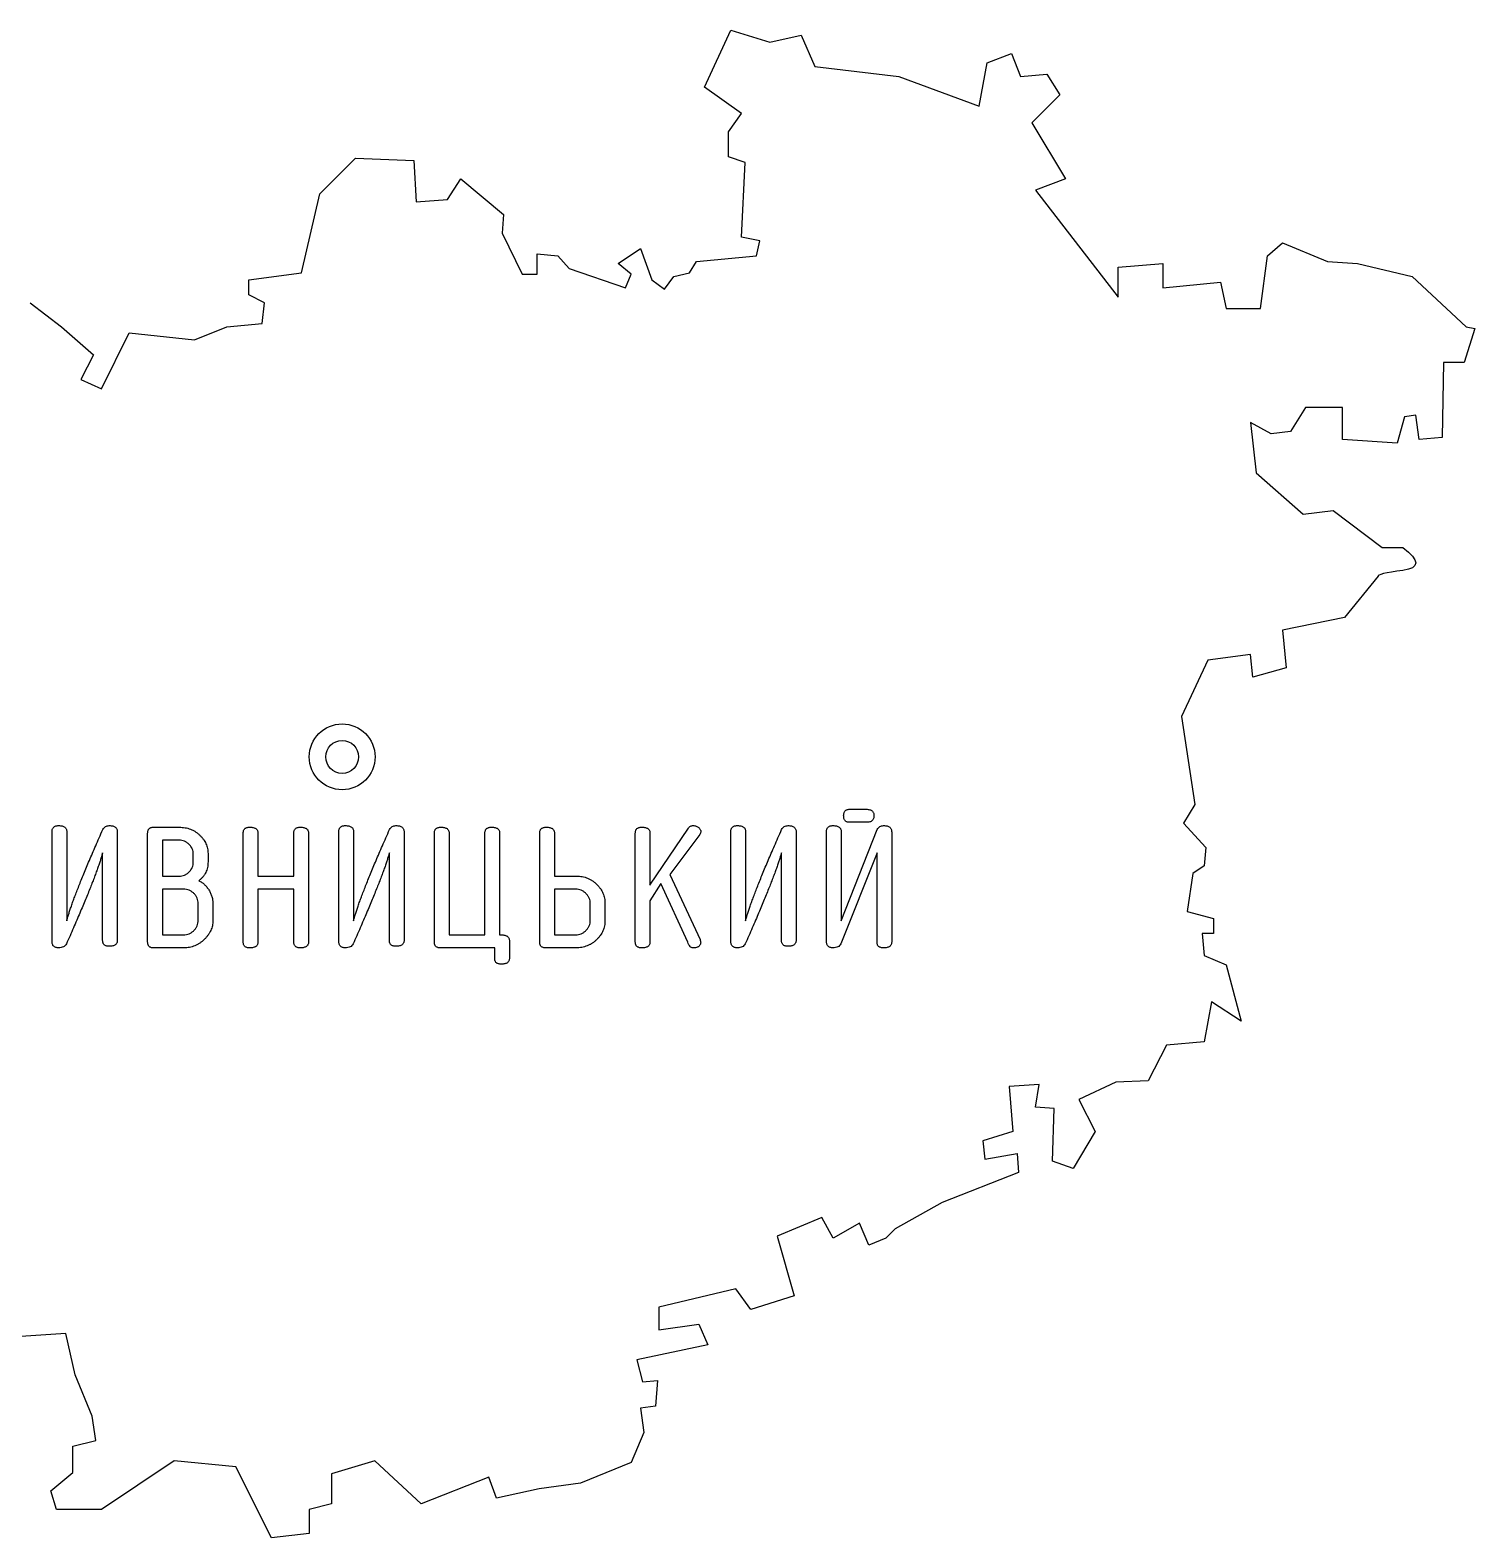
# Model space of a CAD drawing. Header units: millimetres. Extents: x -8990 to -8858, y 1579 to 1648.
# Drawn here: x -8924.2 to -8858.4, y 1578.9 to 1647.6 of the extents above; entities that cross this region are included whole.
import ezdxf

# ---------------------------------------------------------------- set-up
doc = ezdxf.new("R2010")
doc.units = ezdxf.units.MM

msp = doc.modelspace()

# ---------------------------------------------------------------- linework, layer by layer
at = {"color": 7, "linetype": 'Continuous', "lineweight": 25}
for p, q in [((-8893.477, 1645.047), (-8892.274, 1647.643)), ((-8892.274, 1647.643), (-8890.491, 1647.092)), ((-8890.491, 1647.092), (-8889.063, 1647.416)), ((-8889.063, 1647.416), (-8888.445, 1645.988)), ((-8888.445, 1645.988), (-8884.617, 1645.534)), ((-8880.951, 1644.171), (-8880.594, 1646.15)), ((-8880.594, 1646.15), (-8879.49, 1646.572)), ((-8879.49, 1646.572), (-8879.07, 1645.534)), ((-8884.617, 1645.534), (-8880.951, 1644.171)), ((-8879.07, 1645.534), (-8877.869, 1645.631)), ((-8877.869, 1645.631), (-8877.284, 1644.691)), ((-8891.789, 1643.846), (-8893.477, 1645.047)), ((-8877.284, 1644.691), (-8878.55, 1643.425)), ((-8892.373, 1643.003), (-8891.789, 1643.846)), ((-8878.55, 1643.425), (-8877.024, 1640.862)), ((-8892.373, 1641.867), (-8892.373, 1643.003)), ((-8910.997, 1640.18), (-8909.375, 1641.802)), ((-8909.375, 1641.802), (-8906.714, 1641.705)), ((-8891.626, 1641.608), (-8892.373, 1641.867)), ((-8906.714, 1641.705), (-8906.616, 1639.823)), ((-8891.789, 1638.201), (-8891.626, 1641.608)), ((-8905.189, 1639.92), (-8904.572, 1640.862)), ((-8904.572, 1640.862), (-8902.626, 1639.239)), ((-8877.024, 1640.862), (-8878.387, 1640.342)), ((-8911.84, 1636.578), (-8910.997, 1640.18)), ((-8906.616, 1639.823), (-8905.189, 1639.92)), ((-8878.387, 1640.342), (-8874.623, 1635.476)), ((-8902.626, 1639.239), (-8902.691, 1638.395)), ((-8902.691, 1638.395), (-8901.781, 1636.514)), ((-8897.401, 1637), (-8896.396, 1637.683)), ((-8896.396, 1637.683), (-8895.876, 1636.255)), ((-8890.944, 1638.038), (-8891.789, 1638.201)), ((-8891.106, 1637.357), (-8890.944, 1638.038)), ((-8867.81, 1637.357), (-8867.129, 1637.941)), ((-8867.129, 1637.941), (-8865.085, 1637.097)), ((-8901.102, 1636.514), (-8901.102, 1637.454)), ((-8901.102, 1637.454), (-8900.159, 1637.357)), ((-8900.159, 1637.357), (-8899.641, 1636.774)), ((-8896.816, 1636.514), (-8897.401, 1637)), ((-8894.156, 1636.578), (-8893.831, 1637.097)), ((-8893.831, 1637.097), (-8891.106, 1637.357)), ((-8874.623, 1636.838), (-8872.579, 1637)), ((-8872.579, 1637), (-8872.579, 1635.897)), ((-8868.136, 1634.956), (-8867.81, 1637.357)), ((-8865.085, 1637.097), (-8863.721, 1637)), ((-8863.721, 1637), (-8861.222, 1636.416)), ((-8914.24, 1636.255), (-8911.84, 1636.578)), ((-8901.781, 1636.514), (-8901.102, 1636.514)), ((-8899.641, 1636.774), (-8897.077, 1635.897)), ((-8897.077, 1635.897), (-8896.816, 1636.514)), ((-8895.293, 1635.833), (-8894.871, 1636.416)), ((-8894.871, 1636.416), (-8894.156, 1636.578)), ((-8874.623, 1635.476), (-8874.623, 1636.838)), ((-8861.222, 1636.416), (-8858.758, 1634.113)), ((-8914.24, 1635.573), (-8914.24, 1636.255)), ((-8895.876, 1636.255), (-8895.293, 1635.833)), ((-8872.579, 1635.897), (-8869.951, 1636.157)), ((-8869.951, 1636.157), (-8869.693, 1634.956)), ((-8924.203, 1635.217), (-8922.775, 1634.113)), ((-8913.527, 1635.217), (-8914.24, 1635.573)), ((-8913.625, 1634.275), (-8913.527, 1635.217)), ((-8869.693, 1634.956), (-8868.136, 1634.956)), ((-8915.246, 1634.113), (-8913.625, 1634.275)), ((-8922.775, 1634.113), (-8921.315, 1632.848)), ((-8920.957, 1631.29), (-8919.693, 1633.853)), ((-8919.693, 1633.853), (-8916.708, 1633.529)), ((-8916.708, 1633.529), (-8915.246, 1634.113)), ((-8858.368, 1634.047), (-8858.856, 1632.49)), ((-8858.758, 1634.113), (-8858.368, 1634.047)), ((-8921.315, 1632.848), (-8921.899, 1631.712)), ((-8859.796, 1632.49), (-8859.861, 1629.083)), ((-8858.856, 1632.49), (-8859.796, 1632.49)), ((-8921.899, 1631.712), (-8920.957, 1631.29)), ((-8866.09, 1630.446), (-8866.772, 1629.343)), ((-8864.403, 1630.446), (-8866.09, 1630.446)), ((-8864.403, 1628.986), (-8864.403, 1630.446)), ((-8867.647, 1629.245), (-8868.59, 1629.765)), ((-8868.59, 1629.765), (-8868.329, 1627.461)), ((-8861.579, 1630.025), (-8861.904, 1628.824)), ((-8861.061, 1630.089), (-8861.579, 1630.025)), ((-8860.899, 1628.986), (-8861.061, 1630.089)), ((-8866.772, 1629.343), (-8867.647, 1629.245)), ((-8861.904, 1628.824), (-8864.403, 1628.986)), ((-8859.861, 1629.083), (-8860.899, 1628.986)), ((-8868.329, 1627.461), (-8866.188, 1625.579)), ((-8866.188, 1625.579), (-8864.825, 1625.741)), ((-8864.825, 1625.741), (-8862.586, 1624.054)), ((-8862.586, 1624.054), (-8861.645, 1624.054)), ((-8862.78, 1622.755), (-8864.306, 1620.874)), ((-8864.306, 1620.874), (-8867.129, 1620.29)), ((-8867.129, 1620.29), (-8866.968, 1618.571)), ((-8868.59, 1619.187), (-8870.536, 1618.928)), ((-8868.491, 1618.148), (-8868.59, 1619.187)), ((-8870.536, 1618.928), (-8871.737, 1616.365)), ((-8866.968, 1618.571), (-8868.491, 1618.148)), ((-8871.737, 1616.365), (-8871.121, 1612.341)), ((-8871.121, 1612.341), (-8871.639, 1611.497)), ((-8886.866, 1612.13), (-8886.093, 1612.13)), ((-8923.204, 1606.106), (-8923.204, 1611.119)), ((-8922.535, 1611.119), (-8922.535, 1607.05)), ((-8920.231, 1611.095), (-8920.231, 1606.151)), ((-8918.849, 1606.078), (-8918.849, 1611.046)), ((-8918.581, 1611.312), (-8917.413, 1611.312)), ((-8914.493, 1606.078), (-8914.493, 1611.046)), ((-8913.825, 1611.052), (-8913.825, 1609.082)), ((-8912.189, 1609.082), (-8912.189, 1611.052)), ((-8911.52, 1611.046), (-8911.52, 1606.078)), ((-8910.138, 1606.106), (-8910.138, 1611.119)), ((-8909.469, 1611.119), (-8909.469, 1607.05)), ((-8907.165, 1611.095), (-8907.165, 1606.151)), ((-8905.783, 1606.077), (-8905.783, 1611.047)), ((-8905.114, 1611.05), (-8905.114, 1606.407)), ((-8903.479, 1606.407), (-8903.479, 1611.05)), ((-8902.81, 1611.05), (-8902.81, 1606.407)), ((-8900.981, 1606.078), (-8900.981, 1611.046)), ((-8900.312, 1611.052), (-8900.312, 1609.082)), ((-8896.626, 1606.078), (-8896.626, 1611.046)), ((-8895.957, 1608.676), (-8894.202, 1611.274)), ((-8895.957, 1611.05), (-8895.957, 1608.676)), ((-8893.692, 1610.982), (-8895.053, 1609.164)), ((-8892.27, 1606.106), (-8892.27, 1611.119)), ((-8891.602, 1611.119), (-8891.602, 1607.05)), ((-8889.297, 1611.095), (-8889.297, 1606.151)), ((-8887.915, 1606.106), (-8887.915, 1611.119)), ((-8887.246, 1607.05), (-8885.604, 1611.205)), ((-8887.246, 1611.119), (-8887.246, 1607.05)), ((-8886.093, 1611.535), (-8886.866, 1611.535)), ((-8884.942, 1611.093), (-8884.942, 1606.079)), ((-8871.639, 1611.497), (-8870.633, 1610.394)), ((-8917.42, 1610.718), (-8918.18, 1610.718)), ((-8918.18, 1610.718), (-8918.18, 1609.082)), ((-8870.633, 1610.394), (-8870.698, 1609.551)), ((-8920.9, 1606.15), (-8920.9, 1610.148)), ((-8916.768, 1609.723), (-8916.768, 1610.08)), ((-8916.099, 1610.112), (-8916.099, 1609.739)), ((-8907.834, 1606.15), (-8907.834, 1610.148)), ((-8889.966, 1606.15), (-8889.966, 1610.148)), ((-8885.611, 1610.148), (-8887.262, 1605.991)), ((-8885.611, 1606.079), (-8885.611, 1610.148)), ((-8870.698, 1609.551), (-8871.217, 1609.195)), ((-8918.18, 1609.082), (-8917.42, 1609.082)), ((-8913.825, 1609.082), (-8912.189, 1609.082)), ((-8900.312, 1609.082), (-8899.311, 1609.082)), ((-8895.053, 1609.164), (-8893.678, 1606.191)), ((-8871.217, 1609.195), (-8871.477, 1607.474)), ((-8918.18, 1608.488), (-8918.18, 1606.407)), ((-8917.216, 1608.488), (-8918.18, 1608.488)), ((-8912.189, 1608.488), (-8913.825, 1608.488)), ((-8913.825, 1608.488), (-8913.825, 1606.078)), ((-8912.189, 1606.078), (-8912.189, 1608.488)), ((-8900.312, 1608.488), (-8900.312, 1606.407)), ((-8899.348, 1608.488), (-8900.312, 1608.488)), ((-8895.456, 1608.743), (-8895.957, 1607.949)), ((-8894.234, 1606.069), (-8895.456, 1608.743)), ((-8916.545, 1607.077), (-8916.545, 1607.821)), ((-8915.876, 1607.828), (-8915.876, 1607.051)), ((-8898.677, 1607.077), (-8898.677, 1607.821)), ((-8898.008, 1607.84), (-8898.008, 1607.058)), ((-8895.957, 1607.949), (-8895.957, 1606.08)), ((-8871.477, 1607.474), (-8870.275, 1607.149)), ((-8870.275, 1607.149), (-8870.275, 1606.468)), ((-8918.18, 1606.407), (-8917.216, 1606.407)), ((-8905.114, 1606.407), (-8903.479, 1606.407)), ((-8902.81, 1606.407), (-8902.738, 1606.407)), ((-8902.364, 1606.134), (-8902.364, 1605.342)), ((-8900.312, 1606.407), (-8899.348, 1606.407)), ((-8870.275, 1606.468), (-8870.795, 1606.468)), ((-8870.795, 1606.468), (-8870.698, 1605.461)), ((-8917.206, 1605.812), (-8918.578, 1605.812)), ((-8903.033, 1605.812), (-8905.512, 1605.812)), ((-8903.033, 1605.33), (-8903.033, 1605.812)), ((-8899.338, 1605.812), (-8900.711, 1605.812)), ((-8870.698, 1605.461), (-8869.693, 1605.04)), ((-8869.693, 1605.04), (-8869.011, 1602.477)), ((-8870.375, 1603.353), (-8870.698, 1601.535)), ((-8869.011, 1602.477), (-8870.375, 1603.353)), ((-8872.418, 1601.374), (-8873.26, 1599.752)), ((-8870.698, 1601.535), (-8872.418, 1601.374)), ((-8878.225, 1599.589), (-8879.589, 1599.492)), ((-8879.589, 1599.492), (-8879.427, 1597.448)), ((-8878.387, 1598.551), (-8878.225, 1599.589)), ((-8874.722, 1599.688), (-8876.408, 1598.907)), ((-8873.26, 1599.752), (-8874.722, 1599.688)), ((-8877.544, 1598.486), (-8878.387, 1598.551)), ((-8877.609, 1596.085), (-8877.544, 1598.486)), ((-8876.408, 1598.907), (-8875.663, 1597.448)), ((-8879.427, 1597.448), (-8880.788, 1597.024)), ((-8875.663, 1597.448), (-8876.668, 1595.762)), ((-8880.788, 1597.024), (-8880.692, 1596.182)), ((-8880.692, 1596.182), (-8879.231, 1596.441)), ((-8879.231, 1596.441), (-8879.167, 1595.566)), ((-8876.668, 1595.762), (-8877.609, 1596.085)), ((-8879.167, 1595.566), (-8882.638, 1594.203)), ((-8882.638, 1594.203), (-8884.78, 1593.003)), ((-8888.121, 1593.521), (-8890.166, 1592.677)), ((-8887.603, 1592.581), (-8888.121, 1593.521)), ((-8886.402, 1593.262), (-8887.603, 1592.581)), ((-8885.981, 1592.256), (-8886.402, 1593.262)), ((-8884.78, 1593.003), (-8885.202, 1592.581)), ((-8890.166, 1592.677), (-8889.388, 1589.952)), ((-8885.202, 1592.581), (-8885.981, 1592.256)), ((-8892.047, 1590.277), (-8895.552, 1589.433)), ((-8891.367, 1589.336), (-8892.047, 1590.277)), ((-8889.388, 1589.952), (-8891.367, 1589.336)), ((-8895.552, 1589.433), (-8895.552, 1588.395)), ((-8922.579, 1588.233), (-8925.078, 1588.07)), ((-8922.157, 1586.352), (-8922.579, 1588.233)), ((-8895.552, 1588.395), (-8893.735, 1588.656)), ((-8893.735, 1588.656), (-8893.314, 1587.714)), ((-8893.314, 1587.714), (-8896.558, 1587.032)), ((-8896.558, 1587.032), (-8896.299, 1586.026)), ((-8921.378, 1584.47), (-8922.157, 1586.352)), ((-8896.299, 1586.026), (-8895.617, 1586.092)), ((-8895.617, 1586.092), (-8895.713, 1584.922)), ((-8895.713, 1584.922), (-8896.396, 1584.825)), ((-8896.396, 1584.825), (-8896.233, 1583.723)), ((-8921.217, 1583.365), (-8921.378, 1584.47)), ((-8922.256, 1583.106), (-8921.217, 1583.365)), ((-8896.233, 1583.723), (-8896.816, 1582.36)), ((-8922.256, 1581.905), (-8922.256, 1583.106)), ((-8917.648, 1582.426), (-8920.957, 1580.219)), ((-8914.825, 1582.164), (-8917.648, 1582.426)), ((-8913.204, 1578.921), (-8914.825, 1582.164)), ((-8908.498, 1582.426), (-8910.478, 1581.841)), ((-8906.389, 1580.478), (-8908.498, 1582.426)), ((-8896.816, 1582.36), (-8899.122, 1581.418)), ((-8923.261, 1581.062), (-8922.256, 1581.905)), ((-8910.478, 1581.841), (-8910.478, 1580.478)), ((-8903.308, 1581.679), (-8906.389, 1580.478)), ((-8902.95, 1580.736), (-8903.308, 1581.679)), ((-8899.122, 1581.418), (-8901.004, 1581.16)), ((-8923.003, 1580.219), (-8923.261, 1581.062)), ((-8901.004, 1581.16), (-8902.95, 1580.736)), ((-8920.957, 1580.219), (-8923.003, 1580.219)), ((-8910.478, 1580.478), (-8911.482, 1580.219)), ((-8911.482, 1580.219), (-8911.482, 1579.116)), ((-8911.482, 1579.116), (-8913.204, 1578.921))]:
    msp.add_line(p, q, dxfattribs=at)
for radius in [1.5, 0.75]:
    msp.add_circle((-8909.985, 1614.517), radius, dxfattribs=at)
for points in [[(-8861.645, 1624.054), (-8860.866, 1623.47), (-8860.866, 1623.124), (-8861.645, 1623.016)], [(-8861.645, 1623.016), (-8862.445, 1622.907), (-8862.824, 1622.82), (-8862.78, 1622.755)]]:
    msp.add_open_spline(points, degree=3, dxfattribs=at)
for points, knots in [([(-8887.132, 1611.835), (-8887.131, 1611.858), (-8887.13, 1611.901), (-8887.118, 1611.963), (-8887.097, 1612.014), (-8887.068, 1612.058), (-8887.029, 1612.09), (-8886.982, 1612.113), (-8886.927, 1612.128), (-8886.887, 1612.129), (-8886.866, 1612.13)], [0, 0, 0, 0, 0.153499, 0.286162, 0.407514, 0.519394, 0.62627, 0.740428, 0.86178, 1, 1, 1, 1]), ([(-8886.866, 1611.535), (-8886.887, 1611.536), (-8886.927, 1611.537), (-8886.982, 1611.552), (-8887.03, 1611.574), (-8887.068, 1611.61), (-8887.098, 1611.653), (-8887.119, 1611.705), (-8887.129, 1611.767), (-8887.131, 1611.811), (-8887.132, 1611.835)], [0, 0, 0, 0, 0.137073, 0.257416, 0.370626, 0.479948, 0.590899, 0.711242, 0.847776, 1, 1, 1, 1]), ([(-8886.093, 1612.13), (-8886.066, 1612.129), (-8886.016, 1612.127), (-8885.945, 1612.114), (-8885.886, 1612.09), (-8885.835, 1612.059), (-8885.797, 1612.015), (-8885.77, 1611.963), (-8885.755, 1611.902), (-8885.753, 1611.858), (-8885.752, 1611.835)], [0, 0, 0, 0, 0.155407, 0.29299, 0.414075, 0.526343, 0.634646, 0.746281, 0.864622, 1, 1, 1, 1]), ([(-8885.752, 1611.835), (-8885.753, 1611.811), (-8885.755, 1611.767), (-8885.769, 1611.704), (-8885.797, 1611.652), (-8885.836, 1611.608), (-8885.885, 1611.574), (-8885.945, 1611.551), (-8886.016, 1611.537), (-8886.066, 1611.536), (-8886.093, 1611.535)], [0, 0, 0, 0, 0.134456, 0.256324, 0.367199, 0.474764, 0.588745, 0.709006, 0.845651, 1, 1, 1, 1]), ([(-8923.204, 1611.119), (-8923.203, 1611.14), (-8923.202, 1611.18), (-8923.188, 1611.236), (-8923.164, 1611.283), (-8923.131, 1611.322), (-8923.088, 1611.352), (-8923.036, 1611.373), (-8922.974, 1611.384), (-8922.93, 1611.385), (-8922.907, 1611.386)], [0, 0, 0, 0, 0.137355, 0.260404, 0.371584, 0.481366, 0.592546, 0.713138, 0.847462, 1, 1, 1, 1]), ([(-8922.907, 1611.386), (-8922.878, 1611.385), (-8922.823, 1611.384), (-8922.747, 1611.373), (-8922.682, 1611.352), (-8922.628, 1611.323), (-8922.586, 1611.284), (-8922.556, 1611.237), (-8922.538, 1611.181), (-8922.536, 1611.14), (-8922.535, 1611.119)], [0, 0, 0, 0, 0.167568, 0.314294, 0.443407, 0.558258, 0.665582, 0.768936, 0.879007, 1, 1, 1, 1]), ([(-8922.535, 1607.05), (-8922.522, 1607.098), (-8922.495, 1607.2), (-8922.445, 1607.359), (-8922.389, 1607.534), (-8922.324, 1607.724), (-8922.25, 1607.93), (-8922.169, 1608.151), (-8922.078, 1608.388), (-8921.979, 1608.639), (-8921.874, 1608.907), (-8921.757, 1609.19), (-8921.635, 1609.489), (-8921.502, 1609.802), (-8921.363, 1610.131), (-8921.214, 1610.476), (-8921.056, 1610.835), (-8920.948, 1611.08), (-8920.893, 1611.205)], [0, 0, 0, 0, 0.0333964, 0.0706153, 0.1118492, 0.1568613, 0.2056604, 0.2582535, 0.3149814, 0.3755145, 0.4397604, 0.5082527, 0.5804606, 0.6565849, 0.7364262, 0.8204279, 0.9083548, 1, 1, 1, 1]), ([(-8920.893, 1611.205), (-8920.876, 1611.233), (-8920.843, 1611.285), (-8920.773, 1611.344), (-8920.69, 1611.38), (-8920.631, 1611.384), (-8920.601, 1611.386)], [0, 0, 0, 0, 0.267012, 0.510583, 0.747732, 1, 1, 1, 1]), ([(-8920.601, 1611.386), (-8920.571, 1611.386), (-8920.517, 1611.384), (-8920.441, 1611.37), (-8920.376, 1611.349), (-8920.323, 1611.316), (-8920.281, 1611.274), (-8920.252, 1611.222), (-8920.234, 1611.162), (-8920.232, 1611.118), (-8920.231, 1611.095)], [0, 0, 0, 0, 0.162457, 0.303302, 0.429166, 0.543806, 0.649352, 0.756939, 0.871925, 1, 1, 1, 1]), ([(-8918.849, 1611.046), (-8918.848, 1611.067), (-8918.846, 1611.106), (-8918.835, 1611.162), (-8918.814, 1611.209), (-8918.783, 1611.247), (-8918.744, 1611.277), (-8918.697, 1611.298), (-8918.641, 1611.309), (-8918.602, 1611.311), (-8918.581, 1611.312)], [0, 0, 0, 0, 0.145173, 0.271382, 0.388982, 0.499525, 0.608397, 0.725997, 0.854827, 1, 1, 1, 1]), ([(-8917.413, 1611.312), (-8917.367, 1611.311), (-8917.277, 1611.309), (-8917.145, 1611.291), (-8917.018, 1611.264), (-8916.897, 1611.223), (-8916.782, 1611.173), (-8916.673, 1611.109), (-8916.57, 1611.035), (-8916.474, 1610.95), (-8916.386, 1610.859), (-8916.31, 1610.763), (-8916.245, 1610.663), (-8916.191, 1610.56), (-8916.15, 1610.453), (-8916.12, 1610.343), (-8916.102, 1610.229), (-8916.1, 1610.152), (-8916.099, 1610.112)], [0, 0, 0, 0, 0.069997, 0.136989, 0.202582, 0.266327, 0.329996, 0.393197, 0.457621, 0.522582, 0.587006, 0.649326, 0.708825, 0.767703, 0.825003, 0.882887, 0.94057, 1, 1, 1, 1]), ([(-8914.493, 1611.046), (-8914.493, 1611.067), (-8914.491, 1611.107), (-8914.477, 1611.162), (-8914.454, 1611.209), (-8914.42, 1611.248), (-8914.377, 1611.277), (-8914.325, 1611.298), (-8914.263, 1611.309), (-8914.219, 1611.311), (-8914.196, 1611.312)], [0, 0, 0, 0, 0.137647, 0.258494, 0.372178, 0.480267, 0.591683, 0.71253, 0.847139, 1, 1, 1, 1]), ([(-8914.196, 1611.312), (-8914.167, 1611.312), (-8914.112, 1611.311), (-8914.036, 1611.298), (-8913.971, 1611.279), (-8913.918, 1611.25), (-8913.875, 1611.213), (-8913.846, 1611.166), (-8913.827, 1611.112), (-8913.825, 1611.073), (-8913.825, 1611.052)], [0, 0, 0, 0, 0.169138, 0.31769, 0.447411, 0.563411, 0.668766, 0.773154, 0.880041, 1, 1, 1, 1]), ([(-8912.189, 1611.052), (-8912.189, 1611.073), (-8912.187, 1611.111), (-8912.173, 1611.165), (-8912.15, 1611.212), (-8912.116, 1611.249), (-8912.073, 1611.279), (-8912.02, 1611.298), (-8911.959, 1611.311), (-8911.915, 1611.312), (-8911.892, 1611.312)], [0, 0, 0, 0, 0.136441, 0.255996, 0.368508, 0.475742, 0.588255, 0.709343, 0.845784, 1, 1, 1, 1]), ([(-8911.892, 1611.312), (-8911.863, 1611.311), (-8911.809, 1611.309), (-8911.732, 1611.299), (-8911.667, 1611.278), (-8911.613, 1611.249), (-8911.571, 1611.211), (-8911.542, 1611.163), (-8911.523, 1611.107), (-8911.521, 1611.067), (-8911.52, 1611.046)], [0, 0, 0, 0, 0.167863, 0.314847, 0.444187, 0.55924, 0.665232, 0.770656, 0.878794, 1, 1, 1, 1]), ([(-8910.138, 1611.119), (-8910.137, 1611.14), (-8910.136, 1611.18), (-8910.122, 1611.236), (-8910.098, 1611.283), (-8910.065, 1611.322), (-8910.021, 1611.352), (-8909.969, 1611.373), (-8909.908, 1611.384), (-8909.864, 1611.385), (-8909.841, 1611.386)], [0, 0, 0, 0, 0.137355, 0.260404, 0.371584, 0.481366, 0.592546, 0.713138, 0.847462, 1, 1, 1, 1]), ([(-8909.841, 1611.386), (-8909.812, 1611.385), (-8909.757, 1611.384), (-8909.681, 1611.373), (-8909.616, 1611.352), (-8909.562, 1611.323), (-8909.52, 1611.284), (-8909.49, 1611.237), (-8909.472, 1611.181), (-8909.47, 1611.14), (-8909.469, 1611.119)], [0, 0, 0, 0, 0.167568, 0.314294, 0.443407, 0.558258, 0.665582, 0.768936, 0.879007, 1, 1, 1, 1]), ([(-8909.469, 1607.05), (-8909.456, 1607.098), (-8909.429, 1607.2), (-8909.379, 1607.359), (-8909.323, 1607.534), (-8909.257, 1607.724), (-8909.184, 1607.93), (-8909.103, 1608.151), (-8909.012, 1608.388), (-8908.913, 1608.639), (-8908.808, 1608.907), (-8908.691, 1609.19), (-8908.569, 1609.489), (-8908.436, 1609.802), (-8908.296, 1610.131), (-8908.148, 1610.476), (-8907.99, 1610.835), (-8907.882, 1611.08), (-8907.827, 1611.205)], [0, 0, 0, 0, 0.0333964, 0.0706153, 0.1118492, 0.1568613, 0.2056604, 0.2582535, 0.3149814, 0.3755145, 0.4397604, 0.5082527, 0.5804606, 0.6565849, 0.7364262, 0.8204279, 0.9083548, 1, 1, 1, 1]), ([(-8907.827, 1611.205), (-8907.81, 1611.233), (-8907.777, 1611.285), (-8907.707, 1611.344), (-8907.624, 1611.38), (-8907.565, 1611.384), (-8907.534, 1611.386)], [0, 0, 0, 0, 0.267012, 0.510583, 0.747732, 1, 1, 1, 1]), ([(-8907.534, 1611.386), (-8907.505, 1611.386), (-8907.451, 1611.384), (-8907.375, 1611.37), (-8907.31, 1611.349), (-8907.257, 1611.316), (-8907.215, 1611.274), (-8907.186, 1611.222), (-8907.168, 1611.162), (-8907.166, 1611.118), (-8907.165, 1611.095)], [0, 0, 0, 0, 0.162457, 0.303302, 0.429166, 0.543806, 0.649352, 0.756939, 0.871925, 1, 1, 1, 1]), ([(-8905.783, 1611.047), (-8905.782, 1611.068), (-8905.78, 1611.107), (-8905.767, 1611.162), (-8905.743, 1611.21), (-8905.709, 1611.248), (-8905.666, 1611.277), (-8905.614, 1611.298), (-8905.552, 1611.309), (-8905.509, 1611.311), (-8905.485, 1611.312)], [0, 0, 0, 0, 0.135429, 0.259027, 0.370704, 0.479047, 0.590725, 0.711856, 0.84678, 1, 1, 1, 1]), ([(-8905.485, 1611.312), (-8905.456, 1611.311), (-8905.402, 1611.309), (-8905.325, 1611.299), (-8905.261, 1611.277), (-8905.206, 1611.25), (-8905.164, 1611.212), (-8905.134, 1611.165), (-8905.117, 1611.11), (-8905.115, 1611.07), (-8905.114, 1611.05)], [0, 0, 0, 0, 0.168737, 0.316487, 0.446501, 0.561079, 0.667623, 0.771698, 0.8804, 1, 1, 1, 1]), ([(-8903.479, 1611.05), (-8903.478, 1611.07), (-8903.476, 1611.109), (-8903.462, 1611.164), (-8903.439, 1611.211), (-8903.406, 1611.249), (-8903.362, 1611.277), (-8903.31, 1611.299), (-8903.248, 1611.309), (-8903.205, 1611.311), (-8903.181, 1611.312)], [0, 0, 0, 0, 0.135959, 0.257564, 0.369679, 0.478446, 0.589122, 0.710727, 0.84618, 1, 1, 1, 1]), ([(-8903.181, 1611.312), (-8903.152, 1611.311), (-8903.098, 1611.309), (-8903.021, 1611.299), (-8902.957, 1611.277), (-8902.902, 1611.25), (-8902.86, 1611.212), (-8902.83, 1611.165), (-8902.812, 1611.11), (-8902.811, 1611.07), (-8902.81, 1611.05)], [0, 0, 0, 0, 0.168737, 0.316487, 0.446501, 0.561079, 0.667623, 0.771698, 0.8804, 1, 1, 1, 1]), ([(-8900.981, 1611.046), (-8900.981, 1611.067), (-8900.979, 1611.107), (-8900.965, 1611.162), (-8900.942, 1611.209), (-8900.908, 1611.248), (-8900.865, 1611.277), (-8900.813, 1611.298), (-8900.751, 1611.309), (-8900.707, 1611.311), (-8900.684, 1611.312)], [0, 0, 0, 0, 0.137647, 0.258494, 0.372178, 0.480267, 0.591683, 0.71253, 0.847139, 1, 1, 1, 1]), ([(-8900.684, 1611.312), (-8900.655, 1611.312), (-8900.6, 1611.311), (-8900.524, 1611.298), (-8900.459, 1611.279), (-8900.406, 1611.25), (-8900.363, 1611.213), (-8900.333, 1611.166), (-8900.315, 1611.112), (-8900.313, 1611.073), (-8900.312, 1611.052)], [0, 0, 0, 0, 0.169138, 0.31769, 0.447411, 0.563411, 0.668766, 0.773154, 0.880041, 1, 1, 1, 1]), ([(-8896.626, 1611.046), (-8896.625, 1611.067), (-8896.624, 1611.107), (-8896.609, 1611.162), (-8896.586, 1611.209), (-8896.553, 1611.248), (-8896.509, 1611.277), (-8896.457, 1611.298), (-8896.396, 1611.309), (-8896.352, 1611.311), (-8896.329, 1611.312)], [0, 0, 0, 0, 0.137647, 0.258494, 0.372178, 0.480267, 0.591683, 0.71253, 0.847139, 1, 1, 1, 1]), ([(-8896.329, 1611.312), (-8896.3, 1611.311), (-8896.245, 1611.309), (-8896.168, 1611.299), (-8896.104, 1611.277), (-8896.05, 1611.25), (-8896.008, 1611.212), (-8895.978, 1611.165), (-8895.96, 1611.11), (-8895.958, 1611.07), (-8895.957, 1611.05)], [0, 0, 0, 0, 0.168737, 0.316487, 0.446501, 0.561079, 0.667623, 0.771698, 0.8804, 1, 1, 1, 1]), ([(-8894.202, 1611.274), (-8894.189, 1611.291), (-8894.162, 1611.324), (-8894.111, 1611.361), (-8894.053, 1611.383), (-8894.012, 1611.385), (-8893.991, 1611.386)], [0, 0, 0, 0, 0.260851, 0.507891, 0.746796, 1, 1, 1, 1]), ([(-8893.991, 1611.386), (-8893.966, 1611.385), (-8893.918, 1611.383), (-8893.849, 1611.366), (-8893.789, 1611.335), (-8893.737, 1611.295), (-8893.697, 1611.249), (-8893.665, 1611.204), (-8893.645, 1611.16), (-8893.642, 1611.129), (-8893.641, 1611.115)], [0, 0, 0, 0, 0.154025, 0.297765, 0.435115, 0.571898, 0.701017, 0.811491, 0.910418, 1, 1, 1, 1]), ([(-8893.641, 1611.115), (-8893.644, 1611.092), (-8893.649, 1611.044), (-8893.677, 1611.004), (-8893.692, 1610.982)], [0, 0, 0, 0, 0.468479, 1, 1, 1, 1]), ([(-8892.27, 1611.119), (-8892.27, 1611.14), (-8892.268, 1611.18), (-8892.254, 1611.236), (-8892.23, 1611.283), (-8892.198, 1611.322), (-8892.154, 1611.352), (-8892.102, 1611.373), (-8892.04, 1611.384), (-8891.996, 1611.385), (-8891.973, 1611.386)], [0, 0, 0, 0, 0.137355, 0.260404, 0.371584, 0.481366, 0.592546, 0.713138, 0.847462, 1, 1, 1, 1]), ([(-8891.973, 1611.386), (-8891.944, 1611.385), (-8891.89, 1611.384), (-8891.813, 1611.373), (-8891.748, 1611.352), (-8891.694, 1611.323), (-8891.653, 1611.284), (-8891.622, 1611.237), (-8891.604, 1611.181), (-8891.603, 1611.14), (-8891.602, 1611.119)], [0, 0, 0, 0, 0.167568, 0.314294, 0.443407, 0.558258, 0.665582, 0.768936, 0.879007, 1, 1, 1, 1]), ([(-8891.602, 1607.05), (-8891.589, 1607.098), (-8891.562, 1607.2), (-8891.512, 1607.359), (-8891.455, 1607.534), (-8891.39, 1607.724), (-8891.317, 1607.93), (-8891.235, 1608.151), (-8891.145, 1608.388), (-8891.045, 1608.639), (-8890.94, 1608.907), (-8890.823, 1609.19), (-8890.701, 1609.489), (-8890.568, 1609.802), (-8890.429, 1610.131), (-8890.28, 1610.476), (-8890.122, 1610.835), (-8890.014, 1611.08), (-8889.959, 1611.205)], [0, 0, 0, 0, 0.0333964, 0.0706153, 0.1118492, 0.1568613, 0.2056604, 0.2582535, 0.3149814, 0.3755145, 0.4397604, 0.5082527, 0.5804606, 0.6565849, 0.7364262, 0.8204279, 0.9083548, 1, 1, 1, 1]), ([(-8889.959, 1611.205), (-8889.942, 1611.233), (-8889.909, 1611.285), (-8889.839, 1611.344), (-8889.757, 1611.38), (-8889.697, 1611.384), (-8889.667, 1611.386)], [0, 0, 0, 0, 0.267012, 0.510583, 0.747732, 1, 1, 1, 1]), ([(-8889.667, 1611.386), (-8889.638, 1611.386), (-8889.583, 1611.384), (-8889.508, 1611.37), (-8889.442, 1611.349), (-8889.389, 1611.316), (-8889.348, 1611.274), (-8889.318, 1611.222), (-8889.3, 1611.162), (-8889.298, 1611.118), (-8889.297, 1611.095)], [0, 0, 0, 0, 0.162457, 0.303302, 0.429166, 0.543806, 0.649352, 0.756939, 0.871925, 1, 1, 1, 1]), ([(-8887.915, 1611.119), (-8887.914, 1611.14), (-8887.913, 1611.18), (-8887.899, 1611.236), (-8887.875, 1611.283), (-8887.842, 1611.322), (-8887.798, 1611.352), (-8887.746, 1611.373), (-8887.685, 1611.384), (-8887.641, 1611.385), (-8887.618, 1611.386)], [0, 0, 0, 0, 0.137355, 0.260404, 0.371584, 0.481366, 0.592546, 0.713138, 0.847462, 1, 1, 1, 1]), ([(-8887.618, 1611.386), (-8887.589, 1611.385), (-8887.534, 1611.384), (-8887.458, 1611.373), (-8887.393, 1611.352), (-8887.339, 1611.323), (-8887.297, 1611.284), (-8887.267, 1611.237), (-8887.249, 1611.181), (-8887.247, 1611.14), (-8887.246, 1611.119)], [0, 0, 0, 0, 0.167568, 0.314294, 0.443407, 0.558258, 0.665582, 0.768936, 0.879007, 1, 1, 1, 1]), ([(-8885.604, 1611.205), (-8885.587, 1611.233), (-8885.554, 1611.285), (-8885.484, 1611.344), (-8885.401, 1611.38), (-8885.342, 1611.384), (-8885.311, 1611.386)], [0, 0, 0, 0, 0.267012, 0.510583, 0.747732, 1, 1, 1, 1]), ([(-8885.311, 1611.386), (-8885.282, 1611.386), (-8885.228, 1611.384), (-8885.152, 1611.37), (-8885.088, 1611.347), (-8885.033, 1611.316), (-8884.993, 1611.273), (-8884.962, 1611.221), (-8884.945, 1611.159), (-8884.943, 1611.116), (-8884.942, 1611.093)], [0, 0, 0, 0, 0.161933, 0.302324, 0.428504, 0.54165, 0.648412, 0.755652, 0.872337, 1, 1, 1, 1]), ([(-8916.768, 1610.08), (-8916.77, 1610.122), (-8916.774, 1610.205), (-8916.811, 1610.325), (-8916.874, 1610.434), (-8916.958, 1610.531), (-8917.058, 1610.613), (-8917.17, 1610.674), (-8917.292, 1610.712), (-8917.377, 1610.716), (-8917.42, 1610.718)], [0, 0, 0, 0, 0.12453, 0.245833, 0.367168, 0.495812, 0.624742, 0.74854, 0.872039, 1, 1, 1, 1]), ([(-8920.9, 1610.148), (-8920.913, 1610.1), (-8920.942, 1609.998), (-8920.992, 1609.839), (-8921.049, 1609.664), (-8921.116, 1609.474), (-8921.189, 1609.268), (-8921.273, 1609.047), (-8921.363, 1608.81), (-8921.462, 1608.558), (-8921.569, 1608.29), (-8921.685, 1608.007), (-8921.809, 1607.709), (-8921.942, 1607.395), (-8922.082, 1607.066), (-8922.231, 1606.721), (-8922.387, 1606.36), (-8922.496, 1606.116), (-8922.552, 1605.991)], [0, 0, 0, 0, 0.033426, 0.070925, 0.111863, 0.156906, 0.205979, 0.2586, 0.31526, 0.375721, 0.439987, 0.508397, 0.580619, 0.656653, 0.736739, 0.820641, 0.908359, 1, 1, 1, 1]), ([(-8917.42, 1609.082), (-8917.377, 1609.084), (-8917.292, 1609.088), (-8917.17, 1609.126), (-8917.057, 1609.187), (-8916.958, 1609.27), (-8916.874, 1609.368), (-8916.812, 1609.479), (-8916.774, 1609.598), (-8916.77, 1609.681), (-8916.768, 1609.723)], [0, 0, 0, 0, 0.127628, 0.250807, 0.374284, 0.503607, 0.632787, 0.754805, 0.875793, 1, 1, 1, 1]), ([(-8916.099, 1609.739), (-8916.1, 1609.694), (-8916.103, 1609.608), (-8916.122, 1609.481), (-8916.154, 1609.361), (-8916.202, 1609.249), (-8916.259, 1609.142), (-8916.333, 1609.044), (-8916.417, 1608.951), (-8916.482, 1608.898), (-8916.516, 1608.871)], [0, 0, 0, 0, 0.132659, 0.260683, 0.383599, 0.504454, 0.625114, 0.746438, 0.871435, 1, 1, 1, 1]), ([(-8907.834, 1610.148), (-8907.847, 1610.1), (-8907.875, 1609.998), (-8907.926, 1609.839), (-8907.983, 1609.664), (-8908.049, 1609.474), (-8908.123, 1609.268), (-8908.206, 1609.047), (-8908.297, 1608.81), (-8908.396, 1608.558), (-8908.502, 1608.29), (-8908.619, 1608.007), (-8908.743, 1607.709), (-8908.876, 1607.395), (-8909.016, 1607.066), (-8909.165, 1606.721), (-8909.321, 1606.36), (-8909.43, 1606.116), (-8909.485, 1605.991)], [0, 0, 0, 0, 0.033426, 0.070925, 0.111863, 0.156906, 0.205979, 0.2586, 0.31526, 0.375721, 0.439987, 0.508397, 0.580619, 0.656653, 0.736739, 0.820641, 0.908359, 1, 1, 1, 1]), ([(-8889.966, 1610.148), (-8889.98, 1610.1), (-8890.008, 1609.998), (-8890.058, 1609.839), (-8890.115, 1609.664), (-8890.182, 1609.474), (-8890.256, 1609.268), (-8890.339, 1609.047), (-8890.429, 1608.81), (-8890.528, 1608.558), (-8890.635, 1608.29), (-8890.751, 1608.007), (-8890.875, 1607.709), (-8891.008, 1607.395), (-8891.148, 1607.066), (-8891.297, 1606.721), (-8891.454, 1606.36), (-8891.562, 1606.116), (-8891.618, 1605.991)], [0, 0, 0, 0, 0.033426, 0.070925, 0.111863, 0.156906, 0.205979, 0.2586, 0.31526, 0.375721, 0.439987, 0.508397, 0.580619, 0.656653, 0.736739, 0.820641, 0.908359, 1, 1, 1, 1]), ([(-8916.516, 1608.871), (-8916.471, 1608.849), (-8916.381, 1608.803), (-8916.261, 1608.706), (-8916.15, 1608.589), (-8916.057, 1608.452), (-8915.977, 1608.304), (-8915.917, 1608.15), (-8915.883, 1607.99), (-8915.878, 1607.882), (-8915.876, 1607.828)], [0, 0, 0, 0, 0.116315, 0.234565, 0.358418, 0.489348, 0.621368, 0.748748, 0.874238, 1, 1, 1, 1]), ([(-8899.311, 1609.082), (-8899.266, 1609.081), (-8899.176, 1609.079), (-8899.044, 1609.062), (-8898.918, 1609.031), (-8898.797, 1608.991), (-8898.684, 1608.937), (-8898.575, 1608.872), (-8898.473, 1608.796), (-8898.379, 1608.707), (-8898.293, 1608.612), (-8898.216, 1608.513), (-8898.153, 1608.41), (-8898.099, 1608.303), (-8898.059, 1608.192), (-8898.03, 1608.078), (-8898.012, 1607.96), (-8898.009, 1607.88), (-8898.008, 1607.84)], [0, 0, 0, 0, 0.068553, 0.134718, 0.199196, 0.262339, 0.325176, 0.387392, 0.45124, 0.516135, 0.581066, 0.643176, 0.703903, 0.762828, 0.821593, 0.880297, 0.939565, 1, 1, 1, 1]), ([(-8916.545, 1607.821), (-8916.547, 1607.866), (-8916.552, 1607.953), (-8916.589, 1608.08), (-8916.654, 1608.194), (-8916.74, 1608.295), (-8916.841, 1608.381), (-8916.957, 1608.443), (-8917.083, 1608.482), (-8917.171, 1608.486), (-8917.216, 1608.488)], [0, 0, 0, 0, 0.1276684, 0.2497175, 0.3724053, 0.4994696, 0.6273818, 0.7490098, 0.8724321, 1, 1, 1, 1]), ([(-8898.677, 1607.821), (-8898.68, 1607.865), (-8898.685, 1607.952), (-8898.723, 1608.077), (-8898.787, 1608.192), (-8898.873, 1608.293), (-8898.976, 1608.379), (-8899.09, 1608.443), (-8899.217, 1608.48), (-8899.304, 1608.485), (-8899.348, 1608.488)], [0, 0, 0, 0, 0.125742, 0.248373, 0.369823, 0.498725, 0.626916, 0.75084, 0.873156, 1, 1, 1, 1]), ([(-8917.216, 1606.407), (-8917.171, 1606.409), (-8917.084, 1606.414), (-8916.957, 1606.451), (-8916.842, 1606.514), (-8916.739, 1606.6), (-8916.654, 1606.703), (-8916.589, 1606.818), (-8916.552, 1606.945), (-8916.547, 1607.032), (-8916.545, 1607.077)], [0, 0, 0, 0, 0.127409, 0.249209, 0.372084, 0.499736, 0.627388, 0.750791, 0.872591, 1, 1, 1, 1]), ([(-8915.876, 1607.051), (-8915.877, 1607.013), (-8915.879, 1606.936), (-8915.899, 1606.823), (-8915.928, 1606.712), (-8915.972, 1606.603), (-8916.028, 1606.498), (-8916.096, 1606.395), (-8916.175, 1606.294), (-8916.266, 1606.197), (-8916.365, 1606.108), (-8916.47, 1606.028), (-8916.581, 1605.962), (-8916.696, 1605.906), (-8916.816, 1605.865), (-8916.942, 1605.834), (-8917.072, 1605.815), (-8917.161, 1605.813), (-8917.206, 1605.812)], [0, 0, 0, 0, 0.057372, 0.114272, 0.171278, 0.229207, 0.288754, 0.349754, 0.413663, 0.480403, 0.547601, 0.612888, 0.677009, 0.740437, 0.803587, 0.867319, 0.9328, 1, 1, 1, 1]), ([(-8899.348, 1606.407), (-8899.304, 1606.409), (-8899.216, 1606.414), (-8899.09, 1606.451), (-8898.974, 1606.514), (-8898.872, 1606.6), (-8898.786, 1606.703), (-8898.722, 1606.818), (-8898.685, 1606.945), (-8898.68, 1607.032), (-8898.677, 1607.077)], [0, 0, 0, 0, 0.127409, 0.249209, 0.372084, 0.499736, 0.627388, 0.750791, 0.872591, 1, 1, 1, 1]), ([(-8898.008, 1607.058), (-8898.009, 1607.018), (-8898.012, 1606.937), (-8898.029, 1606.818), (-8898.06, 1606.702), (-8898.1, 1606.59), (-8898.155, 1606.483), (-8898.22, 1606.379), (-8898.298, 1606.279), (-8898.386, 1606.184), (-8898.483, 1606.098), (-8898.586, 1606.02), (-8898.697, 1605.957), (-8898.813, 1605.904), (-8898.935, 1605.862), (-8899.064, 1605.833), (-8899.199, 1605.815), (-8899.291, 1605.813), (-8899.338, 1605.812)], [0, 0, 0, 0, 0.060227, 0.119296, 0.17794, 0.236484, 0.295417, 0.355663, 0.418124, 0.482181, 0.5467, 0.610183, 0.673076, 0.735382, 0.798979, 0.864168, 0.930615, 1, 1, 1, 1]), ([(-8922.909, 1605.812), (-8922.933, 1605.813), (-8922.976, 1605.814), (-8923.037, 1605.828), (-8923.089, 1605.851), (-8923.132, 1605.884), (-8923.165, 1605.927), (-8923.188, 1605.979), (-8923.202, 1606.039), (-8923.203, 1606.083), (-8923.204, 1606.106)], [0, 0, 0, 0, 0.146454, 0.274056, 0.391768, 0.499427, 0.610502, 0.726002, 0.855976, 1, 1, 1, 1]), ([(-8920.603, 1605.886), (-8920.626, 1605.887), (-8920.67, 1605.889), (-8920.731, 1605.9), (-8920.784, 1605.921), (-8920.827, 1605.951), (-8920.86, 1605.989), (-8920.884, 1606.036), (-8920.898, 1606.09), (-8920.899, 1606.129), (-8920.9, 1606.15)], [0, 0, 0, 0, 0.153599, 0.288857, 0.410288, 0.522241, 0.630852, 0.742806, 0.864236, 1, 1, 1, 1]), ([(-8920.231, 1606.151), (-8920.232, 1606.131), (-8920.234, 1606.091), (-8920.252, 1606.035), (-8920.282, 1605.988), (-8920.324, 1605.95), (-8920.378, 1605.921), (-8920.443, 1605.9), (-8920.519, 1605.889), (-8920.574, 1605.887), (-8920.603, 1605.886)], [0, 0, 0, 0, 0.1192175, 0.2297018, 0.3334439, 0.4396464, 0.5549288, 0.6845266, 0.831803, 1, 1, 1, 1]), ([(-8918.578, 1605.812), (-8918.6, 1605.813), (-8918.639, 1605.815), (-8918.696, 1605.826), (-8918.743, 1605.847), (-8918.783, 1605.877), (-8918.813, 1605.916), (-8918.833, 1605.963), (-8918.846, 1606.018), (-8918.848, 1606.057), (-8918.849, 1606.078)], [0, 0, 0, 0, 0.147299, 0.27565, 0.392814, 0.503399, 0.611867, 0.72903, 0.855365, 1, 1, 1, 1]), ([(-8914.196, 1605.812), (-8914.219, 1605.813), (-8914.263, 1605.815), (-8914.325, 1605.826), (-8914.377, 1605.847), (-8914.42, 1605.876), (-8914.454, 1605.915), (-8914.477, 1605.962), (-8914.491, 1606.018), (-8914.493, 1606.057), (-8914.493, 1606.078)], [0, 0, 0, 0, 0.152861, 0.28747, 0.408317, 0.519733, 0.627822, 0.741506, 0.862353, 1, 1, 1, 1]), ([(-8913.825, 1606.078), (-8913.825, 1606.057), (-8913.827, 1606.017), (-8913.846, 1605.961), (-8913.875, 1605.914), (-8913.917, 1605.876), (-8913.971, 1605.847), (-8914.036, 1605.826), (-8914.113, 1605.815), (-8914.167, 1605.813), (-8914.196, 1605.812)], [0, 0, 0, 0, 0.121206, 0.229344, 0.334768, 0.44076, 0.555813, 0.685153, 0.832137, 1, 1, 1, 1]), ([(-8911.892, 1605.812), (-8911.915, 1605.813), (-8911.959, 1605.815), (-8912.021, 1605.826), (-8912.073, 1605.847), (-8912.116, 1605.876), (-8912.15, 1605.915), (-8912.173, 1605.962), (-8912.187, 1606.018), (-8912.189, 1606.057), (-8912.189, 1606.078)], [0, 0, 0, 0, 0.152861, 0.28747, 0.408317, 0.519733, 0.627822, 0.741506, 0.862353, 1, 1, 1, 1]), ([(-8911.52, 1606.078), (-8911.521, 1606.057), (-8911.523, 1606.017), (-8911.542, 1605.961), (-8911.571, 1605.914), (-8911.613, 1605.876), (-8911.667, 1605.847), (-8911.732, 1605.826), (-8911.809, 1605.815), (-8911.863, 1605.813), (-8911.892, 1605.812)], [0, 0, 0, 0, 0.121206, 0.229344, 0.334768, 0.44076, 0.555813, 0.685153, 0.832137, 1, 1, 1, 1]), ([(-8909.843, 1605.812), (-8909.866, 1605.813), (-8909.91, 1605.814), (-8909.971, 1605.828), (-8910.023, 1605.851), (-8910.066, 1605.884), (-8910.098, 1605.927), (-8910.122, 1605.979), (-8910.136, 1606.039), (-8910.137, 1606.083), (-8910.138, 1606.106)], [0, 0, 0, 0, 0.146454, 0.274056, 0.391768, 0.499427, 0.610502, 0.726002, 0.855976, 1, 1, 1, 1]), ([(-8907.537, 1605.886), (-8907.56, 1605.887), (-8907.604, 1605.889), (-8907.665, 1605.9), (-8907.717, 1605.921), (-8907.761, 1605.951), (-8907.794, 1605.989), (-8907.818, 1606.036), (-8907.832, 1606.09), (-8907.833, 1606.129), (-8907.834, 1606.15)], [0, 0, 0, 0, 0.153599, 0.288857, 0.410288, 0.522241, 0.630852, 0.742806, 0.864236, 1, 1, 1, 1]), ([(-8907.165, 1606.151), (-8907.166, 1606.131), (-8907.168, 1606.091), (-8907.186, 1606.035), (-8907.216, 1605.988), (-8907.258, 1605.95), (-8907.312, 1605.921), (-8907.377, 1605.9), (-8907.453, 1605.889), (-8907.508, 1605.887), (-8907.537, 1605.886)], [0, 0, 0, 0, 0.1192175, 0.2297018, 0.3334439, 0.4396464, 0.5549288, 0.6845266, 0.831803, 1, 1, 1, 1]), ([(-8905.512, 1605.812), (-8905.533, 1605.813), (-8905.573, 1605.815), (-8905.63, 1605.826), (-8905.677, 1605.847), (-8905.717, 1605.876), (-8905.746, 1605.915), (-8905.768, 1605.962), (-8905.78, 1606.017), (-8905.782, 1606.056), (-8905.783, 1606.077)], [0, 0, 0, 0, 0.147667, 0.27634, 0.393797, 0.504658, 0.613397, 0.728417, 0.857674, 1, 1, 1, 1]), ([(-8902.738, 1606.407), (-8902.709, 1606.406), (-8902.654, 1606.404), (-8902.577, 1606.392), (-8902.511, 1606.371), (-8902.457, 1606.341), (-8902.414, 1606.302), (-8902.384, 1606.253), (-8902.367, 1606.196), (-8902.365, 1606.155), (-8902.364, 1606.134)], [0, 0, 0, 0, 0.165609, 0.313146, 0.44075, 0.55726, 0.663329, 0.767338, 0.878225, 1, 1, 1, 1]), ([(-8900.711, 1605.812), (-8900.732, 1605.813), (-8900.772, 1605.815), (-8900.828, 1605.826), (-8900.876, 1605.847), (-8900.915, 1605.877), (-8900.945, 1605.916), (-8900.966, 1605.963), (-8900.979, 1606.018), (-8900.98, 1606.057), (-8900.981, 1606.078)], [0, 0, 0, 0, 0.147299, 0.27565, 0.392814, 0.503399, 0.611867, 0.72903, 0.855365, 1, 1, 1, 1]), ([(-8896.329, 1605.812), (-8896.352, 1605.813), (-8896.396, 1605.815), (-8896.457, 1605.826), (-8896.509, 1605.847), (-8896.553, 1605.876), (-8896.586, 1605.915), (-8896.609, 1605.962), (-8896.624, 1606.018), (-8896.625, 1606.057), (-8896.626, 1606.078)], [0, 0, 0, 0, 0.152861, 0.28747, 0.408317, 0.519733, 0.627822, 0.741506, 0.862353, 1, 1, 1, 1]), ([(-8895.957, 1606.08), (-8895.958, 1606.059), (-8895.96, 1606.019), (-8895.978, 1605.963), (-8896.007, 1605.915), (-8896.05, 1605.877), (-8896.103, 1605.846), (-8896.169, 1605.826), (-8896.245, 1605.815), (-8896.299, 1605.813), (-8896.329, 1605.812)], [0, 0, 0, 0, 0.120816, 0.230726, 0.335811, 0.441461, 0.557243, 0.686167, 0.832677, 1, 1, 1, 1]), ([(-8893.994, 1605.812), (-8894.02, 1605.815), (-8894.073, 1605.822), (-8894.141, 1605.877), (-8894.196, 1605.962), (-8894.22, 1606.031), (-8894.234, 1606.069)], [0, 0, 0, 0, 0.202858, 0.417766, 0.676277, 1, 1, 1, 1]), ([(-8893.646, 1606.072), (-8893.647, 1606.052), (-8893.649, 1606.013), (-8893.665, 1605.959), (-8893.693, 1605.912), (-8893.732, 1605.875), (-8893.784, 1605.847), (-8893.844, 1605.826), (-8893.916, 1605.815), (-8893.967, 1605.813), (-8893.994, 1605.812)], [0, 0, 0, 0, 0.122618, 0.235479, 0.339738, 0.447633, 0.561176, 0.690337, 0.835427, 1, 1, 1, 1]), ([(-8893.678, 1606.191), (-8893.669, 1606.169), (-8893.653, 1606.131), (-8893.648, 1606.09), (-8893.646, 1606.072)], [0, 0, 0, 0, 0.571524, 1, 1, 1, 1]), ([(-8891.975, 1605.812), (-8891.999, 1605.813), (-8892.042, 1605.814), (-8892.103, 1605.828), (-8892.155, 1605.851), (-8892.198, 1605.884), (-8892.231, 1605.927), (-8892.255, 1605.979), (-8892.268, 1606.039), (-8892.27, 1606.083), (-8892.27, 1606.106)], [0, 0, 0, 0, 0.146454, 0.274056, 0.391768, 0.499427, 0.610502, 0.726002, 0.855976, 1, 1, 1, 1]), ([(-8889.669, 1605.886), (-8889.692, 1605.887), (-8889.736, 1605.889), (-8889.798, 1605.9), (-8889.85, 1605.921), (-8889.893, 1605.951), (-8889.927, 1605.989), (-8889.95, 1606.036), (-8889.964, 1606.09), (-8889.966, 1606.129), (-8889.966, 1606.15)], [0, 0, 0, 0, 0.153599, 0.288857, 0.410288, 0.522241, 0.630852, 0.742806, 0.864236, 1, 1, 1, 1]), ([(-8889.297, 1606.151), (-8889.299, 1606.131), (-8889.301, 1606.091), (-8889.318, 1606.035), (-8889.348, 1605.988), (-8889.39, 1605.95), (-8889.444, 1605.921), (-8889.509, 1605.9), (-8889.586, 1605.889), (-8889.64, 1605.887), (-8889.669, 1605.886)], [0, 0, 0, 0, 0.1192175, 0.2297018, 0.3334439, 0.4396464, 0.5549288, 0.6845266, 0.831803, 1, 1, 1, 1]), ([(-8887.62, 1605.812), (-8887.643, 1605.813), (-8887.687, 1605.814), (-8887.748, 1605.828), (-8887.8, 1605.851), (-8887.843, 1605.884), (-8887.875, 1605.927), (-8887.899, 1605.979), (-8887.913, 1606.039), (-8887.914, 1606.083), (-8887.915, 1606.106)], [0, 0, 0, 0, 0.146454, 0.274056, 0.391768, 0.499427, 0.610502, 0.726002, 0.855976, 1, 1, 1, 1]), ([(-8885.314, 1605.812), (-8885.337, 1605.813), (-8885.381, 1605.815), (-8885.442, 1605.826), (-8885.495, 1605.847), (-8885.537, 1605.878), (-8885.571, 1605.916), (-8885.595, 1605.963), (-8885.609, 1606.018), (-8885.61, 1606.058), (-8885.611, 1606.079)], [0, 0, 0, 0, 0.152608, 0.286993, 0.407639, 0.520337, 0.628247, 0.739478, 0.862582, 1, 1, 1, 1]), ([(-8884.942, 1606.079), (-8884.943, 1606.058), (-8884.945, 1606.018), (-8884.963, 1605.962), (-8884.993, 1605.915), (-8885.035, 1605.877), (-8885.088, 1605.846), (-8885.154, 1605.826), (-8885.23, 1605.815), (-8885.285, 1605.813), (-8885.314, 1605.812)], [0, 0, 0, 0, 0.121044, 0.231161, 0.334558, 0.440408, 0.556408, 0.685575, 0.832362, 1, 1, 1, 1]), ([(-8922.552, 1605.991), (-8922.57, 1605.964), (-8922.606, 1605.909), (-8922.69, 1605.852), (-8922.794, 1605.818), (-8922.869, 1605.814), (-8922.909, 1605.812)], [0, 0, 0, 0, 0.232809, 0.462943, 0.713878, 1, 1, 1, 1]), ([(-8909.485, 1605.991), (-8909.504, 1605.964), (-8909.54, 1605.909), (-8909.624, 1605.852), (-8909.727, 1605.818), (-8909.803, 1605.814), (-8909.843, 1605.812)], [0, 0, 0, 0, 0.232809, 0.462943, 0.713878, 1, 1, 1, 1]), ([(-8891.618, 1605.991), (-8891.636, 1605.964), (-8891.672, 1605.909), (-8891.757, 1605.852), (-8891.86, 1605.818), (-8891.935, 1605.814), (-8891.975, 1605.812)], [0, 0, 0, 0, 0.232809, 0.462943, 0.713878, 1, 1, 1, 1]), ([(-8887.262, 1605.991), (-8887.281, 1605.964), (-8887.317, 1605.909), (-8887.401, 1605.852), (-8887.505, 1605.818), (-8887.58, 1605.814), (-8887.62, 1605.812)], [0, 0, 0, 0, 0.232809, 0.462943, 0.713878, 1, 1, 1, 1]), ([(-8902.735, 1605.069), (-8902.759, 1605.07), (-8902.802, 1605.072), (-8902.864, 1605.082), (-8902.916, 1605.104), (-8902.96, 1605.132), (-8902.993, 1605.17), (-8903.016, 1605.217), (-8903.031, 1605.271), (-8903.032, 1605.31), (-8903.033, 1605.33)], [0, 0, 0, 0, 0.154201, 0.28999, 0.411897, 0.522847, 0.631884, 0.744276, 0.863704, 1, 1, 1, 1]), ([(-8902.364, 1605.342), (-8902.365, 1605.32), (-8902.367, 1605.279), (-8902.384, 1605.222), (-8902.414, 1605.174), (-8902.456, 1605.135), (-8902.51, 1605.104), (-8902.575, 1605.084), (-8902.652, 1605.071), (-8902.706, 1605.07), (-8902.735, 1605.069)], [0, 0, 0, 0, 0.122275, 0.233617, 0.338053, 0.444558, 0.559624, 0.687752, 0.833711, 1, 1, 1, 1])]:
    msp.add_open_spline(points, degree=3, knots=knots, dxfattribs=at)

doc.saveas('drawing.dxf')
